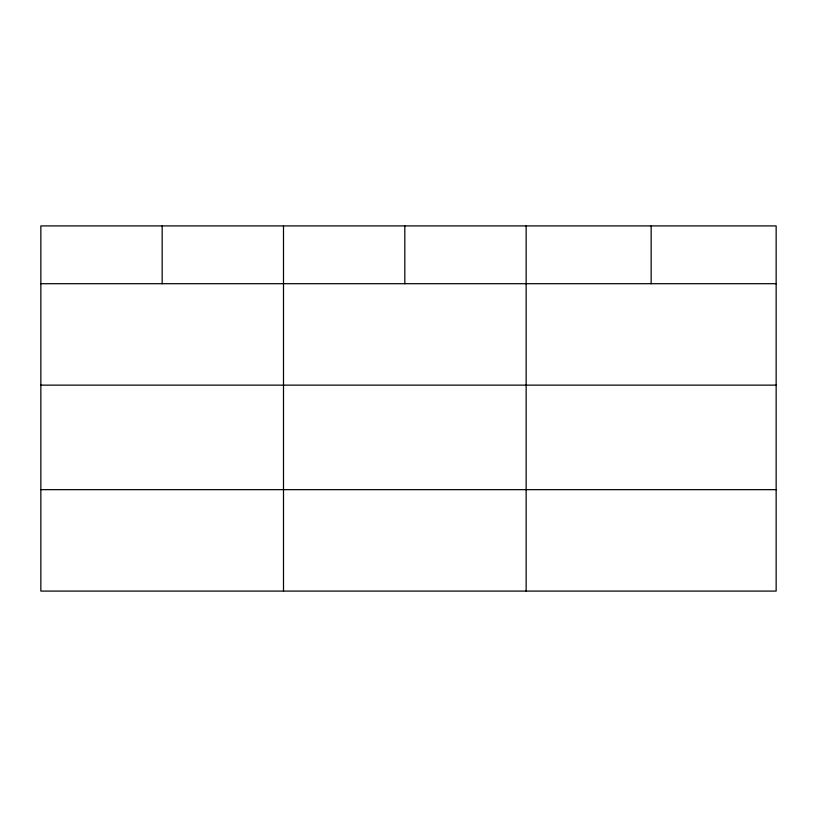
<?xml version="1.0" encoding="UTF-8"?>
<svg xmlns="http://www.w3.org/2000/svg" width="817" height="817" viewBox="0 0 817 817"><rect width="100%" height="100%" fill="white"/><g stroke="black" fill="none" stroke-linecap="round" stroke-linejoin="round"><path stroke-width="1.23" d="M776.15 385.134L776.15 225.911L40.85 225.911L40.85 591.089L776.15 591.089L776.15 385.134L40.85 385.134M40.85 283.703L776.15 283.703M40.85 489.649L776.15 489.649M651.149 225.911L651.149 283.703M526.148 225.911L526.148 591.089M404.823 225.911L404.823 283.703M283.499 225.911L283.499 591.089M162.175 225.911L162.175 283.703"/></g></svg>
